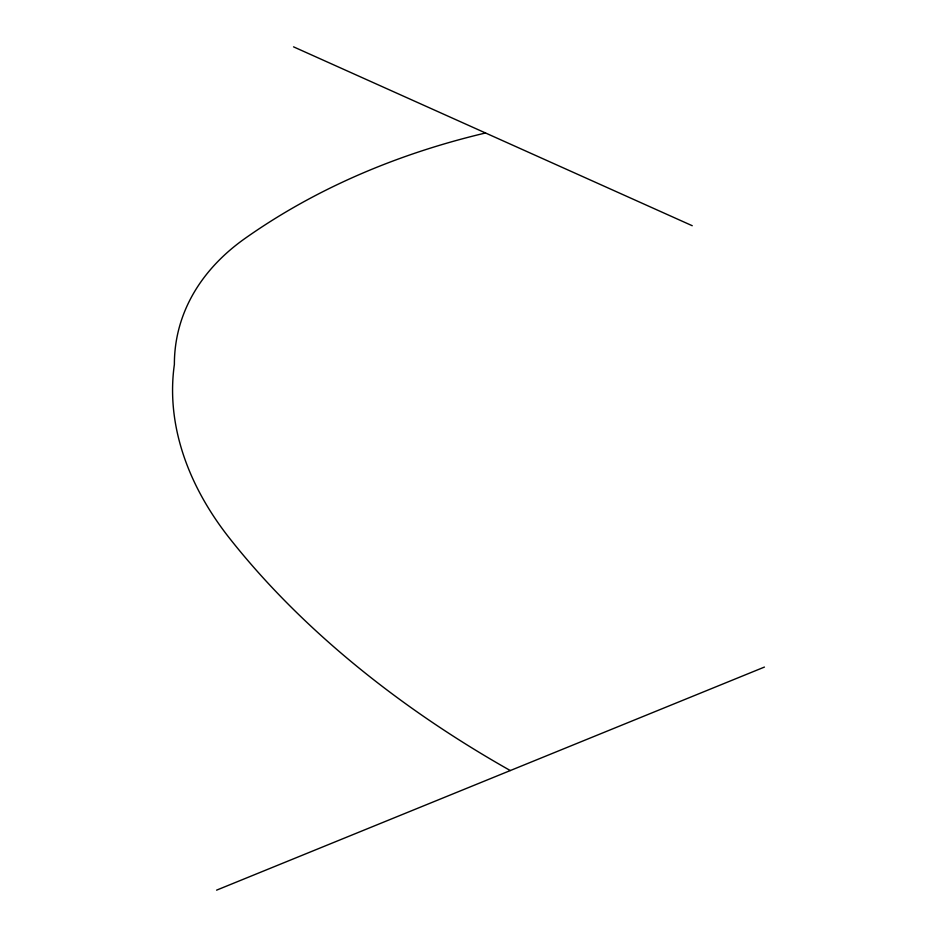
<?xml version="1.0" encoding="UTF-8"?>
<svg xmlns="http://www.w3.org/2000/svg" width="937" height="937" viewBox="0 0 937 937"><rect width="100%" height="100%" fill="white"/><g stroke="black" fill="none" stroke-linecap="round" stroke-linejoin="round"><path stroke-width="1.41" d="M216.588 890.15L764.428 667.074M293.55 46.85L692.244 225.723M485.53 132.984A1084.437 756.159 32 0 0 245.131 238.361A304.185 205.367 12.2 0 0 174.376 364.458A384.861 261.446 14.5 0 0 229.366 538.025A771.971 468.008 19.5 0 0 510.302 770.554"/></g></svg>
